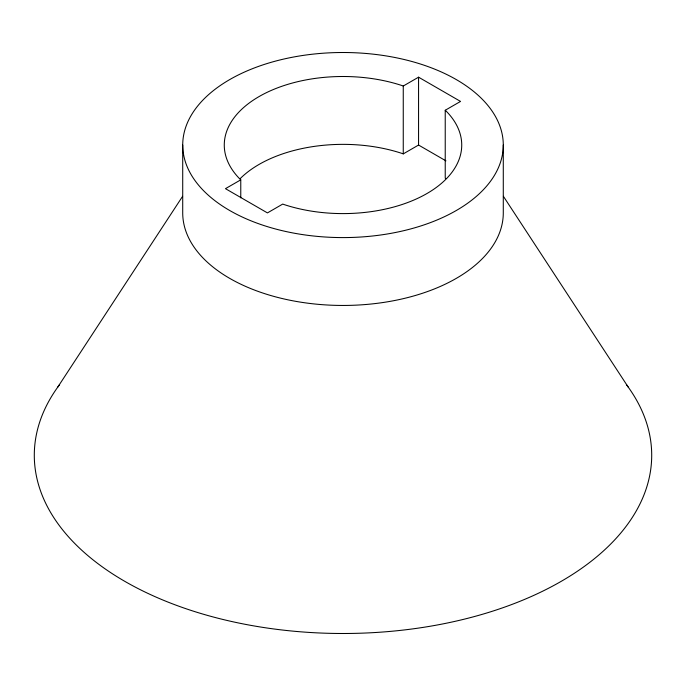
<?xml version="1.0" encoding="UTF-8"?>
<svg xmlns="http://www.w3.org/2000/svg" width="686" height="686" viewBox="0 0 686 686"><rect width="100%" height="100%" fill="white"/><g stroke="black" fill="none" stroke-linecap="round" stroke-linejoin="round"><path stroke-width="1.03" d="M57.796 387.067L182.613 196.299M240.769 179.835L225.462 188.667L267.437 212.909L282.743 204.068L283.635 204.411A118.729 68.549 0 0 0 426.958 193.521A118.729 68.549 0 0 0 445.823 110.772L445.231 110.257L460.538 101.425L418.563 77.184L403.257 86.024L402.365 85.681A118.729 68.549 0 0 0 259.042 96.58A118.729 68.549 0 0 0 240.177 179.32L240.769 179.835L240.769 197.86M240.177 178.634A118.729 68.549 0 0 1 402.365 153.544L403.257 153.887L418.563 145.046L445.934 160.85M445.823 178.634L445.231 178.12L445.231 110.257M503.387 196.299L628.205 387.067M503.284 145.046A160.284 92.541 0 0 1 262.858 225.188A160.284 92.541 0 0 1 262.858 64.904A160.284 92.541 0 0 1 503.284 145.046L503.284 212.909A160.284 92.541 0 0 1 343 305.45A160.284 92.541 0 0 1 182.716 212.909L182.716 145.046M418.563 77.184L418.563 145.046M403.257 86.024L403.257 153.887M626.387 384.589A308.7 178.223 0 0 1 343 633.495A308.7 178.223 0 0 1 59.613 384.589"/></g></svg>
